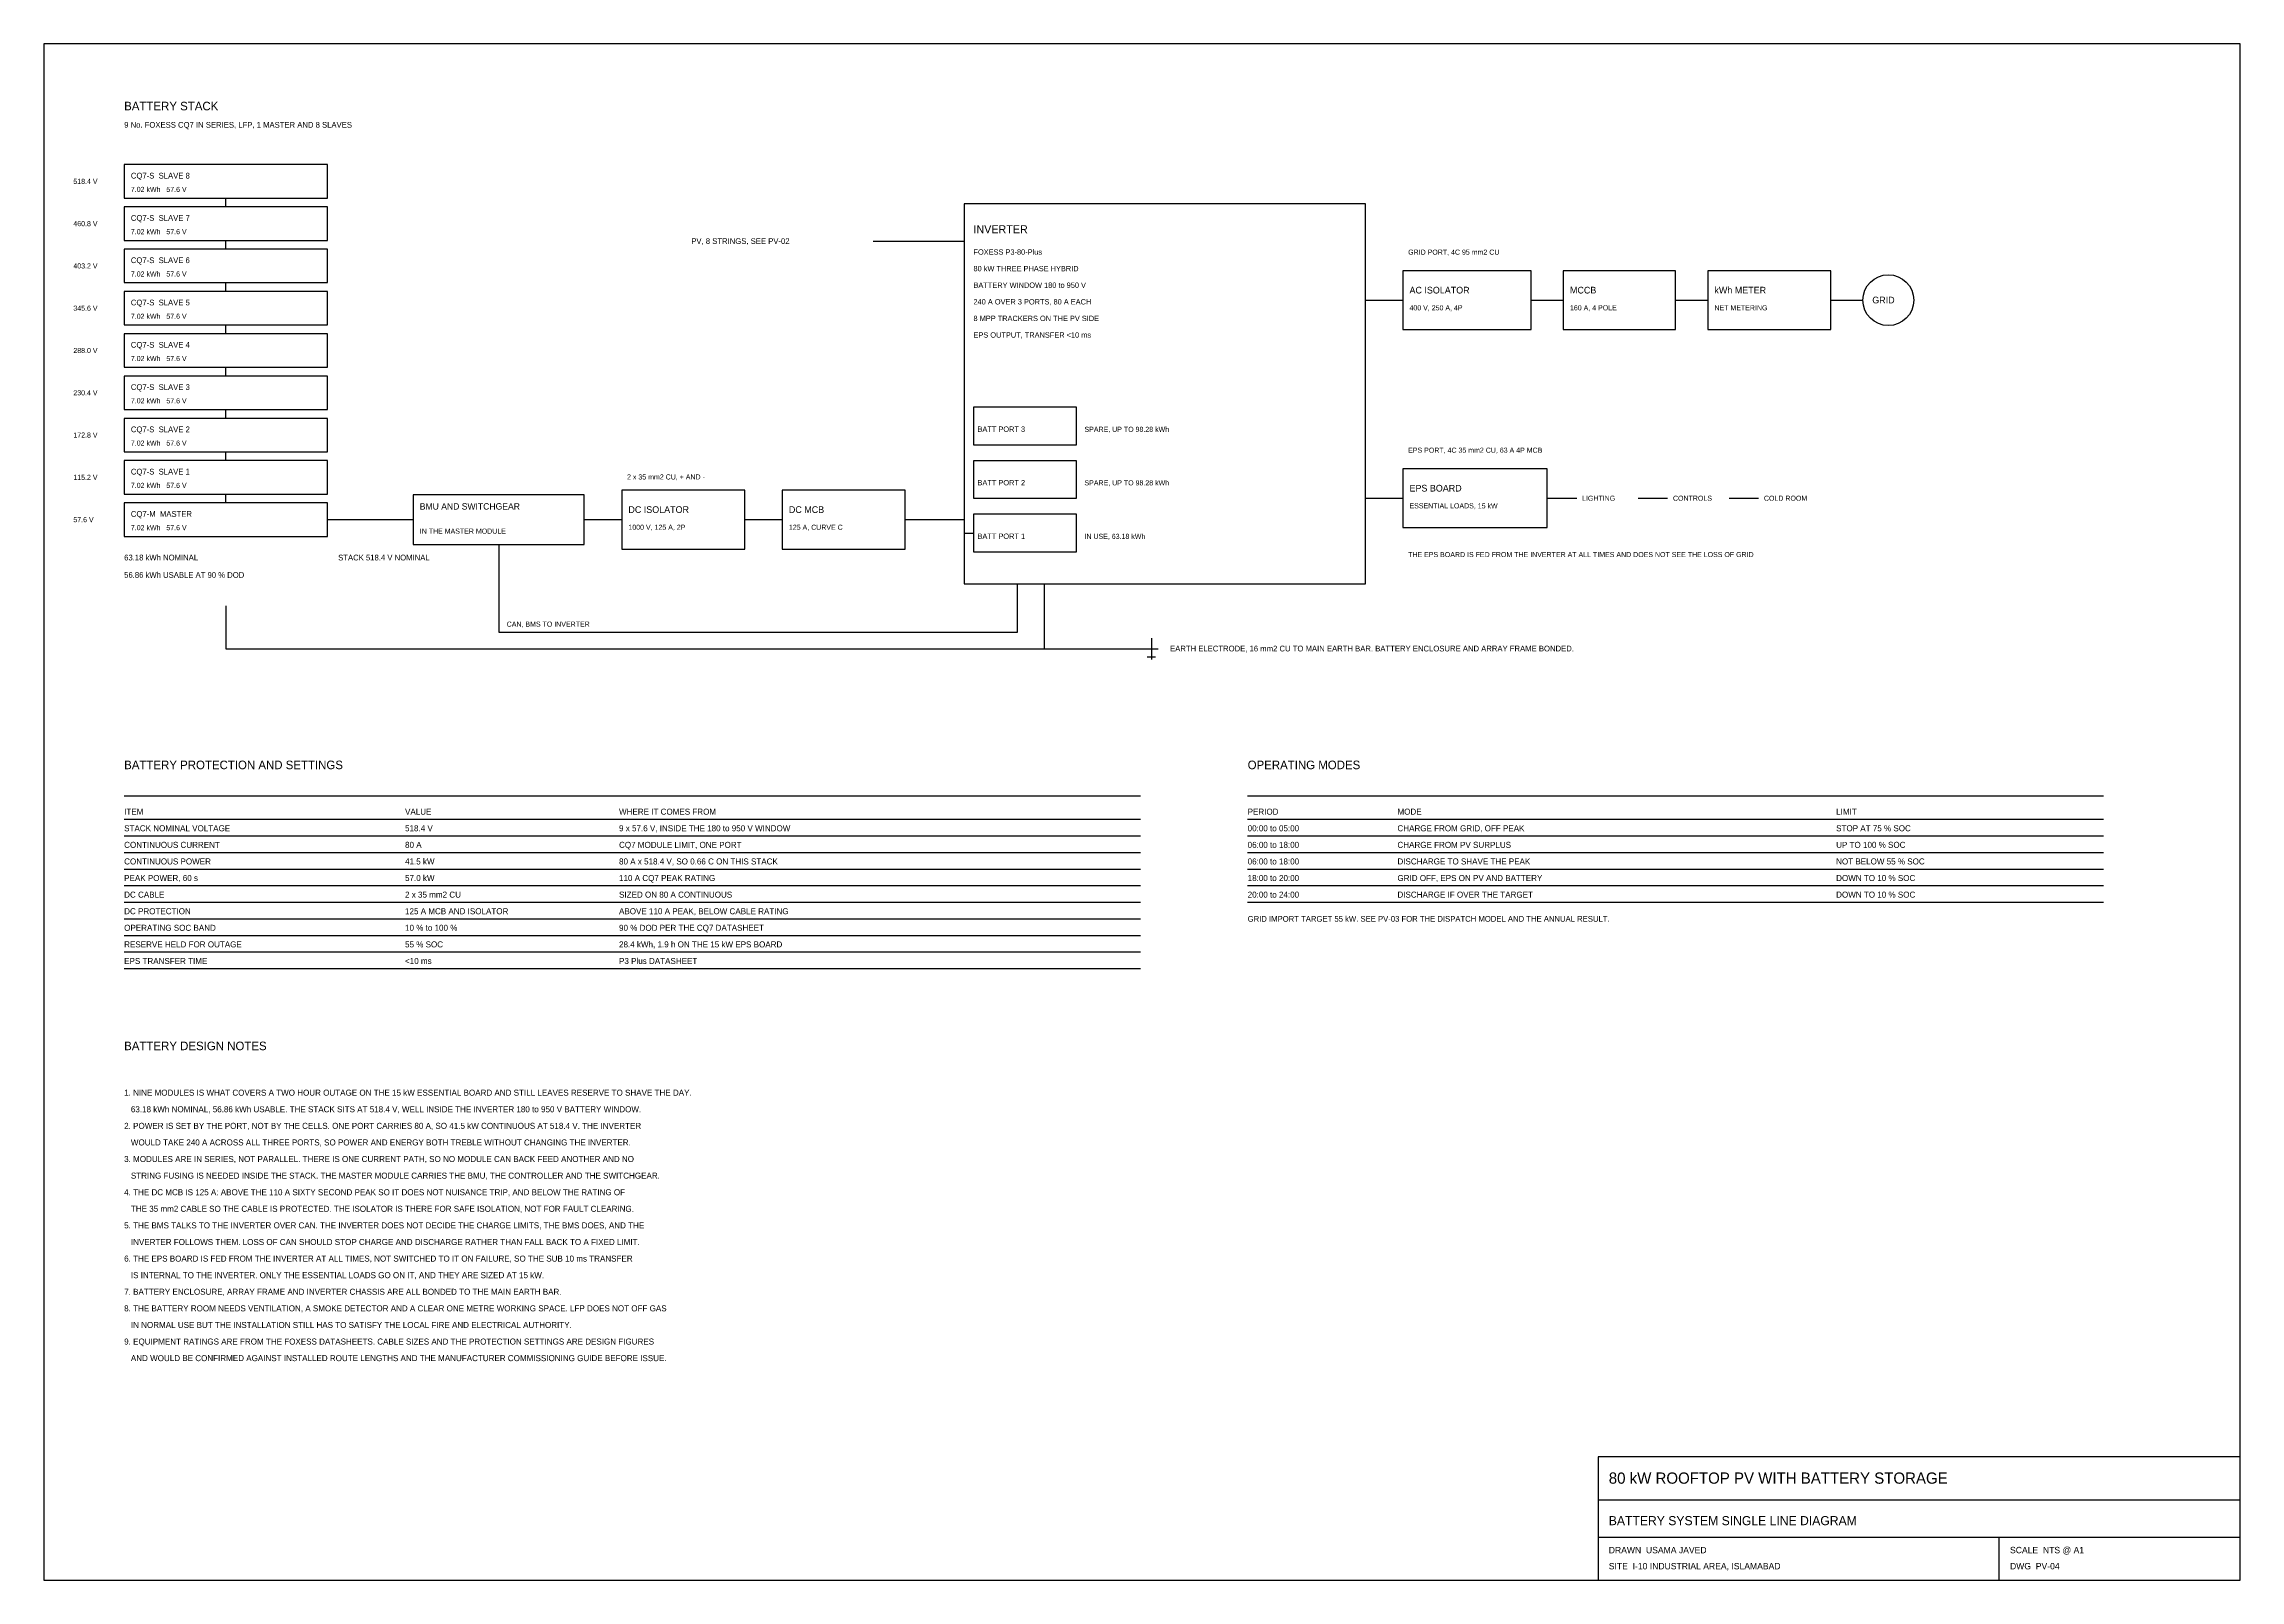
# Model space of a CAD drawing. Extents: x 1000 to 83100, y 1000 to 58400.
import ezdxf

# ---------------------------------------------------------------- set-up
doc = ezdxf.new("R2010")
doc.units = 0
for name, color, linetype in [('00-BORDER', 7, 'CONTINUOUS'), ('06-DIMS', 2, 'CONTINUOUS'), ('07-TEXT', 7, 'CONTINUOUS'), ('08-ELEC', 1, 'CONTINUOUS'), ('09-CABLE', 3, 'CONTINUOUS'), ('10-EARTH', 4, 'CONTINUOUS'), ('11-BATTERY', 6, 'CONTINUOUS')]:
    doc.layers.add(name, color=color, linetype=linetype)

msp = doc.modelspace()

# ---------------------------------------------------------------- linework, layer by layer
at = {"layer": '00-BORDER'}
for p, q in [((83100, 58400), (1000, 58400)), ((1000, 58400), (1000, 1000)), ((83100, 1000), (83100, 58400)), ((83100, 5600), (59100, 5600)), ((59100, 5600), (59100, 1000)), ((83100, 1000), (83100, 5600)), ((59100, 4000), (83100, 4000)), ((59100, 2600), (83100, 2600)), ((74100, 1000), (74100, 2600)), ((1000, 1000), (83100, 1000)), ((59100, 1000), (83100, 1000))]:
    msp.add_line(p, q, dxfattribs=at)
at = {"layer": '06-DIMS'}
for p, q in [((18000, 39700), (18000, 36425)), ((37400, 36425), (37400, 38225)), ((18000, 36425), (37400, 36425))]:
    msp.add_line(p, q, dxfattribs=at)
at = {"layer": '08-ELEC'}
for p, q in [((50400, 52425), (35400, 52425)), ((35400, 52425), (35400, 38225)), ((50400, 38225), (50400, 52425)), ((56600, 49925), (51800, 49925)), ((51800, 49925), (51800, 47725)), ((56600, 47725), (56600, 49925)), ((62000, 49925), (57800, 49925)), ((57800, 49925), (57800, 47725)), ((62000, 47725), (62000, 49925)), ((67800, 49925), (63200, 49925)), ((63200, 49925), (63200, 47725)), ((67800, 47725), (67800, 49925)), ((51800, 47725), (56600, 47725)), ((57800, 47725), (62000, 47725)), ((63200, 47725), (67800, 47725)), ((57200, 42525), (51800, 42525)), ((51800, 42525), (51800, 40325)), ((57200, 40325), (57200, 42525)), ((21200, 41550), (14800, 41550)), ((14800, 41550), (14800, 39700)), ((21200, 39700), (21200, 41550)), ((27200, 41725), (22600, 41725)), ((22600, 41725), (22600, 39525)), ((27200, 39525), (27200, 41725)), ((33200, 41725), (28600, 41725)), ((28600, 41725), (28600, 39525)), ((33200, 39525), (33200, 41725)), ((51800, 40325), (57200, 40325)), ((14800, 39700), (21200, 39700)), ((22600, 39525), (27200, 39525)), ((28600, 39525), (33200, 39525)), ((35400, 38225), (50400, 38225)), ((4000, 30300), (42000, 30300)), ((46000, 30300), (78000, 30300)), ((4000, 29430), (42000, 29430)), ((4000, 28810), (42000, 28810)), ((46000, 29430), (78000, 29430)), ((46000, 28810), (78000, 28810)), ((4000, 28190), (42000, 28190)), ((46000, 28190), (78000, 28190)), ((4000, 27570), (42000, 27570)), ((46000, 27570), (78000, 27570)), ((4000, 26950), (42000, 26950)), ((4000, 26330), (42000, 26330)), ((46000, 26950), (78000, 26950)), ((46000, 26330), (78000, 26330)), ((4000, 25710), (42000, 25710)), ((4000, 25090), (42000, 25090)), ((4000, 24470), (42000, 24470)), ((4000, 23850), (42000, 23850))]:
    msp.add_line(p, q, dxfattribs=at)
msp.add_circle((69950, 48825), 950, dxfattribs=at)
at = {"layer": '09-CABLE'}
for p, q in [((7800, 52310), (7800, 52640)), ((7800, 50730), (7800, 51060)), ((32000, 51025), (35400, 51025)), ((7800, 49150), (7800, 49480)), ((50400, 48825), (51800, 48825)), ((56600, 48825), (57800, 48825)), ((62000, 48825), (63200, 48825)), ((67800, 48825), (69000, 48825)), ((7800, 47570), (7800, 47900)), ((7800, 45990), (7800, 46320)), ((7800, 44410), (7800, 44740)), ((7800, 42830), (7800, 43160)), ((7800, 41250), (7800, 41580)), ((50400, 41425), (51800, 41425)), ((57200, 41425), (58300, 41425)), ((60600, 41425), (61700, 41425)), ((64000, 41425), (65100, 41425)), ((11600, 40625), (14800, 40625)), ((21200, 40625), (22600, 40625)), ((27200, 40625), (28600, 40625)), ((33200, 40625), (35400, 40625)), ((35400, 40125), (35750, 40125))]:
    msp.add_line(p, q, dxfattribs=at)
at = {"layer": '10-EARTH'}
for p, q in [((38400, 35800), (38400, 38225)), ((7800, 37400), (7800, 35800)), ((42400, 36200), (42400, 35400)), ((7800, 35800), (38400, 35800)), ((38400, 35800), (42400, 35800)), ((42140, 35800), (42660, 35800)), ((42240, 35500), (42560, 35500))]:
    msp.add_line(p, q, dxfattribs=at)
at = {"layer": '11-BATTERY'}
for p, q in [((11600, 53890), (4000, 53890)), ((4000, 53890), (4000, 52640)), ((11600, 52640), (11600, 53890)), ((4000, 52640), (11600, 52640)), ((11600, 52310), (4000, 52310)), ((4000, 52310), (4000, 51060)), ((11600, 51060), (11600, 52310)), ((4000, 51060), (11600, 51060)), ((11600, 50730), (4000, 50730)), ((4000, 50730), (4000, 49480)), ((11600, 49480), (11600, 50730)), ((4000, 49480), (11600, 49480)), ((11600, 49150), (4000, 49150)), ((4000, 49150), (4000, 47900)), ((11600, 47900), (11600, 49150)), ((4000, 47900), (11600, 47900)), ((11600, 47570), (4000, 47570)), ((4000, 47570), (4000, 46320)), ((11600, 46320), (11600, 47570)), ((4000, 46320), (11600, 46320)), ((11600, 45990), (4000, 45990)), ((4000, 45990), (4000, 44740)), ((11600, 44740), (11600, 45990)), ((4000, 44740), (11600, 44740)), ((11600, 44410), (4000, 44410)), ((4000, 44410), (4000, 43160)), ((11600, 43160), (11600, 44410)), ((39600, 44825), (35750, 44825)), ((35750, 44825), (35750, 43425)), ((39600, 43425), (39600, 44825)), ((4000, 43160), (11600, 43160)), ((11600, 42830), (4000, 42830)), ((4000, 42830), (4000, 41580)), ((11600, 41580), (11600, 42830)), ((35750, 43425), (39600, 43425)), ((39600, 42825), (35750, 42825)), ((35750, 42825), (35750, 41425)), ((39600, 41425), (39600, 42825)), ((4000, 41580), (11600, 41580)), ((11600, 41250), (4000, 41250)), ((4000, 41250), (4000, 40000)), ((11600, 40000), (11600, 41250)), ((35750, 41425), (39600, 41425)), ((39600, 40825), (35750, 40825)), ((35750, 40825), (35750, 39425)), ((39600, 39425), (39600, 40825)), ((4000, 40000), (11600, 40000)), ((35750, 39425), (39600, 39425))]:
    msp.add_line(p, q, dxfattribs=at)

# ---------------------------------------------------------------- texts
at = {"layer": '06-DIMS'}
for s, p in [('518.4 V', (2100, 53170)), ('460.8 V', (2100, 51590)), ('403.2 V', (2100, 50010)), ('345.6 V', (2100, 48430)), ('288.0 V', (2100, 46850)), ('230.4 V', (2100, 45270)), ('172.8 V', (2100, 43690)), ('115.2 V', (2100, 42110)), ('57.6 V', (2100, 40530)), ('CAN, BMS TO INVERTER', (18300, 36625))]:
    msp.add_text(s, height=190, dxfattribs=at).set_placement(p)
at = {"layer": '07-TEXT'}
for s, height, p in [('BATTERY STACK', 320, (4000, 55920)), ('9 No. FOXESS CQ7 IN SERIES, LFP, 1 MASTER AND 8 SLAVES', 215, (4000, 55270)), ('CQ7-S  SLAVE 8', 215, (4250, 53370)), ('7.02 kWh   57.6 V', 190, (4250, 52870)), ('CQ7-S  SLAVE 7', 215, (4250, 51790)), ('7.02 kWh   57.6 V', 190, (4250, 51290)), ('PV, 8 STRINGS, SEE PV-02', 215, (25200, 50925)), ('INVERTER', 300, (35750, 51325)), ('CQ7-S  SLAVE 6', 215, (4250, 50210)), ('80 kW THREE PHASE HYBRID', 200, (35750, 49905)), ('FOXESS P3-80-Plus', 200, (35750, 50525)), ('GRID PORT, 4C 95 mm2 CU', 190, (52000, 50525)), ('7.02 kWh   57.6 V', 190, (4250, 49710)), ('BATTERY WINDOW 180 to 950 V', 200, (35750, 49285)), ('AC ISOLATOR', 250, (52050, 49075)), ('MCCB', 250, (58050, 49075)), ('kWh METER', 250, (63450, 49075)), ('CQ7-S  SLAVE 5', 215, (4250, 48630)), ('240 A OVER 3 PORTS, 80 A EACH', 200, (35750, 48665)), ('400 V, 250 A, 4P', 190, (52050, 48445)), ('160 A, 4 POLE', 190, (58050, 48445)), ('NET METERING', 190, (63450, 48445)), ('GRID', 250, (69350, 48705)), ('7.02 kWh   57.6 V', 190, (4250, 48130)), ('8 MPP TRACKERS ON THE PV SIDE', 200, (35750, 48045)), ('EPS OUTPUT, TRANSFER <10 ms', 200, (35750, 47425)), ('CQ7-S  SLAVE 4', 215, (4250, 47050)), ('7.02 kWh   57.6 V', 190, (4250, 46550)), ('7.02 kWh   57.6 V', 190, (4250, 44970)), ('CQ7-S  SLAVE 3', 215, (4250, 45470)), ('7.02 kWh   57.6 V', 190, (4250, 43390)), ('CQ7-S  SLAVE 2', 215, (4250, 43890)), ('BATT PORT 3', 200, (35900, 43905)), ('SPARE, UP TO 98.28 kWh', 190, (39900, 43905)), ('EPS PORT, 4C 35 mm2 CU, 63 A 4P MCB', 190, (52000, 43125)), ('7.02 kWh   57.6 V', 190, (4250, 41810)), ('CQ7-S  SLAVE 1', 215, (4250, 42310)), ('2 x 35 mm2 CU, + AND -', 190, (22800, 42125)), ('BATT PORT 2', 200, (35900, 41905)), ('SPARE, UP TO 98.28 kWh', 190, (39900, 41905)), ('EPS BOARD', 250, (52050, 41675)), ('BMU AND SWITCHGEAR', 240, (15050, 41000)), ('DC ISOLATOR', 250, (22850, 40875)), ('DC MCB', 250, (28850, 40875)), ('ESSENTIAL LOADS, 15 kW', 190, (52050, 41045)), ('LIGHTING', 190, (58500, 41330)), ('CONTROLS', 190, (61900, 41330)), ('COLD ROOM', 190, (65300, 41330)), ('7.02 kWh   57.6 V', 190, (4250, 40230)), ('CQ7-M  MASTER', 215, (4250, 40730)), ('IN THE MASTER MODULE', 190, (15050, 40100)), ('1000 V, 125 A, 2P', 190, (22850, 40245)), ('125 A, CURVE C', 190, (28850, 40245)), ('BATT PORT 1', 200, (35900, 39905)), ('IN USE, 63.18 kWh', 190, (39900, 39905)), ('THE EPS BOARD IS FED FROM THE INVERTER AT ALL TIMES AND DOES NOT SEE THE LOSS OF GRID', 190, (52000, 39225)), ('56.86 kWh USABLE AT 90 % DOD', 215, (4000, 38450)), ('63.18 kWh NOMINAL', 215, (4000, 39100)), ('STACK 518.4 V NOMINAL', 215, (12000, 39100)), ('EARTH ELECTRODE, 16 mm2 CU TO MAIN EARTH BAR. BATTERY ENCLOSURE AND ARRAY FRAME BONDED.', 215, (43100, 35700)), ('BATTERY PROTECTION AND SETTINGS', 320, (4000, 31300)), ('OPERATING MODES', 320, (46000, 31300)), ('ITEM', 225, (4000, 29600)), ('VALUE', 225, (14500, 29600)), ('WHERE IT COMES FROM', 225, (22500, 29600)), ('PERIOD', 225, (46000, 29600)), ('MODE', 225, (51600, 29600)), ('LIMIT', 225, (68000, 29600)), ('STACK NOMINAL VOLTAGE', 225, (4000, 28980)), ('518.4 V', 225, (14500, 28980)), ('9 x 57.6 V, INSIDE THE 180 to 950 V WINDOW', 225, (22500, 28980)), ('00:00 to 05:00', 225, (46000, 28980)), ('CHARGE FROM GRID, OFF PEAK', 225, (51600, 28980)), ('STOP AT 75 % SOC', 225, (68000, 28980)), ('CONTINUOUS CURRENT', 225, (4000, 28360)), ('CONTINUOUS POWER', 225, (4000, 27740)), ('41.5 kW', 225, (14500, 27740)), ('80 A', 225, (14500, 28360)), ('80 A x 518.4 V, SO 0.66 C ON THIS STACK', 225, (22500, 27740)), ('CQ7 MODULE LIMIT, ONE PORT', 225, (22500, 28360)), ('06:00 to 18:00', 225, (46000, 28360)), ('06:00 to 18:00', 225, (46000, 27740)), ('CHARGE FROM PV SURPLUS', 225, (51600, 28360)), ('DISCHARGE TO SHAVE THE PEAK', 225, (51600, 27740)), ('UP TO 100 % SOC', 225, (68000, 28360)), ('NOT BELOW 55 % SOC', 225, (68000, 27740)), ('PEAK POWER, 60 s', 225, (4000, 27120)), ('57.0 kW', 225, (14500, 27120)), ('110 A CQ7 PEAK RATING', 225, (22500, 27120)), ('18:00 to 20:00', 225, (46000, 27120)), ('GRID OFF, EPS ON PV AND BATTERY', 225, (51600, 27120)), ('DOWN TO 10 % SOC', 225, (68000, 27120)), ('DC CABLE', 225, (4000, 26500)), ('2 x 35 mm2 CU', 225, (14500, 26500)), ('SIZED ON 80 A CONTINUOUS', 225, (22500, 26500)), ('20:00 to 24:00', 225, (46000, 26500)), ('DISCHARGE IF OVER THE TARGET', 225, (51600, 26500)), ('DOWN TO 10 % SOC', 225, (68000, 26500)), ('OPERATING SOC BAND', 225, (4000, 25260)), ('DC PROTECTION', 225, (4000, 25880)), ('125 A MCB AND ISOLATOR', 225, (14500, 25880)), ('10 % to 100 %', 225, (14500, 25260)), ('ABOVE 110 A PEAK, BELOW CABLE RATING', 225, (22500, 25880)), ('90 % DOD PER THE CQ7 DATASHEET', 225, (22500, 25260)), ('GRID IMPORT TARGET 55 kW. SEE PV-03 FOR THE DISPATCH MODEL AND THE ANNUAL RESULT.', 215, (46000, 25600)), ('RESERVE HELD FOR OUTAGE', 225, (4000, 24640)), ('55 % SOC', 225, (14500, 24640)), ('28.4 kWh, 1.9 h ON THE 15 kW EPS BOARD', 225, (22500, 24640)), ('EPS TRANSFER TIME', 225, (4000, 24020)), ('<10 ms', 225, (14500, 24020)), ('P3 Plus DATASHEET', 225, (22500, 24020)), ('BATTERY DESIGN NOTES', 320, (4000, 20800)), ('1. NINE MODULES IS WHAT COVERS A TWO HOUR OUTAGE ON THE 15 kW ESSENTIAL BOARD AND STILL LEAVES RESERVE TO SHAVE THE DAY.', 225, (4000, 19100)), ('2. POWER IS SET BY THE PORT, NOT BY THE CELLS. ONE PORT CARRIES 80 A, SO 41.5 kW CONTINUOUS AT 518.4 V. THE INVERTER', 225, (4000, 17860)), ('   63.18 kWh NOMINAL, 56.86 kWh USABLE. THE STACK SITS AT 518.4 V, WELL INSIDE THE INVERTER 180 to 950 V BATTERY WINDOW.', 225, (4000, 18480)), ('   WOULD TAKE 240 A ACROSS ALL THREE PORTS, SO POWER AND ENERGY BOTH TREBLE WITHOUT CHANGING THE INVERTER.', 225, (4000, 17240)), ('3. MODULES ARE IN SERIES, NOT PARALLEL. THERE IS ONE CURRENT PATH, SO NO MODULE CAN BACK FEED ANOTHER AND NO', 225, (4000, 16620)), ('4. THE DC MCB IS 125 A: ABOVE THE 110 A SIXTY SECOND PEAK SO IT DOES NOT NUISANCE TRIP, AND BELOW THE RATING OF', 225, (4000, 15380)), ('   STRING FUSING IS NEEDED INSIDE THE STACK. THE MASTER MODULE CARRIES THE BMU, THE CONTROLLER AND THE SWITCHGEAR.', 225, (4000, 16000)), ('   THE 35 mm2 CABLE SO THE CABLE IS PROTECTED. THE ISOLATOR IS THERE FOR SAFE ISOLATION, NOT FOR FAULT CLEARING.', 225, (4000, 14760)), ('5. THE BMS TALKS TO THE INVERTER OVER CAN. THE INVERTER DOES NOT DECIDE THE CHARGE LIMITS, THE BMS DOES, AND THE', 225, (4000, 14140)), ('   INVERTER FOLLOWS THEM. LOSS OF CAN SHOULD STOP CHARGE AND DISCHARGE RATHER THAN FALL BACK TO A FIXED LIMIT.', 225, (4000, 13520)), ('6. THE EPS BOARD IS FED FROM THE INVERTER AT ALL TIMES, NOT SWITCHED TO IT ON FAILURE, SO THE SUB 10 ms TRANSFER', 225, (4000, 12900)), ('   IS INTERNAL TO THE INVERTER. ONLY THE ESSENTIAL LOADS GO ON IT, AND THEY ARE SIZED AT 15 kW.', 225, (4000, 12280)), ('7. BATTERY ENCLOSURE, ARRAY FRAME AND INVERTER CHASSIS ARE ALL BONDED TO THE MAIN EARTH BAR.', 225, (4000, 11660)), ('8. THE BATTERY ROOM NEEDS VENTILATION, A SMOKE DETECTOR AND A CLEAR ONE METRE WORKING SPACE. LFP DOES NOT OFF GAS', 225, (4000, 11040)), ('9. EQUIPMENT RATINGS ARE FROM THE FOXESS DATASHEETS. CABLE SIZES AND THE PROTECTION SETTINGS ARE DESIGN FIGURES', 225, (4000, 9800)), ('   IN NORMAL USE BUT THE INSTALLATION STILL HAS TO SATISFY THE LOCAL FIRE AND ELECTRICAL AUTHORITY.', 225, (4000, 10420)), ('   AND WOULD BE CONFIRMED AGAINST INSTALLED ROUTE LENGTHS AND THE MANUFACTURER COMMISSIONING GUIDE BEFORE ISSUE.', 225, (4000, 9180)), ('80 kW ROOFTOP PV WITH BATTERY STORAGE', 420, (59500, 4600)), ('BATTERY SYSTEM SINGLE LINE DIAGRAM', 340, (59500, 3050)), ('SITE  I-10 INDUSTRIAL AREA, ISLAMABAD', 240, (59500, 1400)), ('DRAWN  USAMA JAVED', 240, (59500, 2000)), ('SCALE  NTS @ A1', 240, (74500, 2000)), ('DWG  PV-04', 240, (74500, 1400))]:
    msp.add_text(s, height=height, dxfattribs=at).set_placement(p)

doc.saveas('drawing.dxf')
